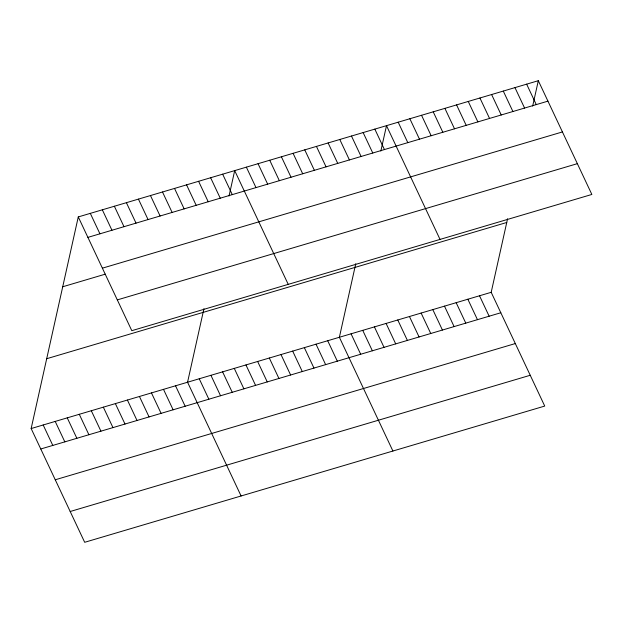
<?xml version="1.0" encoding="UTF-8"?>
<svg xmlns="http://www.w3.org/2000/svg" width="623" height="623" viewBox="0 0 623 623"><rect width="100%" height="100%" fill="white"/><g stroke="black" fill="none" stroke-linecap="round" stroke-linejoin="round"><path stroke-width="0.93" d="M507.581 218.743L491.197 292.312L544.728 406.071L84.681 542.298L31.15 428.546L78.272 216.929L538.319 80.702L591.85 194.454L131.803 330.688L78.272 216.929M203.947 308.658L187.562 382.226L241.093 495.986M229.038 196.004L234.692 170.616L288.223 284.368M355.764 263.7L339.379 337.269L392.911 451.029M380.848 151.046L386.501 125.659L440.033 239.411M532.665 106.089L538.319 80.702M87.898 237.379L547.944 101.144M102.382 268.17L562.429 131.936M62.721 286.767L105.295 274.159M117.311 299.897L577.357 163.662M46.702 358.716L506.748 222.481M31.15 428.546L491.197 292.312M40.768 448.988L500.814 312.754M55.26 479.78L515.307 343.553M70.189 511.506L530.235 375.272M526.645 84.16L536.263 104.602M514.964 87.617L524.582 108.059M503.283 91.075L512.908 111.517M491.609 94.532L501.227 114.975M479.928 97.99L489.553 118.432M468.255 101.448L477.872 121.89M456.573 104.905L466.191 125.348M444.892 108.363L454.517 128.813M433.219 111.821L442.836 132.271M421.537 115.278L431.163 135.728M409.864 118.736L419.481 139.186M398.183 122.194L407.8 142.644M479.515 295.769L489.141 316.211M467.842 299.227L477.459 319.677M374.828 129.117L384.446 149.559M456.161 302.685L465.786 323.135M363.147 132.574L372.772 153.017M444.487 306.142L454.105 326.592M351.473 136.032L361.091 156.474M432.806 309.6L442.423 330.05M339.792 139.49L349.417 159.932M421.125 313.058L430.75 333.507M328.111 142.947L337.736 163.39M409.451 316.523L419.069 336.965M316.437 146.405L326.055 166.847M397.77 319.981L407.395 340.423M304.756 149.863L314.381 170.305M386.096 323.438L395.714 343.88M293.083 153.32L302.7 173.77M374.415 326.896L384.033 347.338M281.401 156.778L291.027 177.228M362.734 330.354L372.359 350.796M269.728 160.236L279.345 180.686M351.061 333.811L360.678 354.253M258.047 163.693L267.664 184.143M246.365 167.151L255.991 187.601M327.706 340.726L337.323 361.169M316.025 344.184L325.642 364.634M222.66 174.175L232.278 194.617M304.343 347.642L313.969 368.092M292.67 351.099L302.287 371.549M210.629 177.742L220.246 198.184M280.989 354.557L290.614 375.007M198.597 181.301L208.214 201.751M269.315 358.015L278.933 378.465M186.565 184.867L196.183 205.31M257.634 361.472L267.251 381.922M174.533 188.426L184.151 208.876M245.953 364.938L255.578 385.38M162.502 191.993L172.119 212.435M234.279 368.395L243.897 388.838M150.462 195.552L160.088 216.002M222.598 371.853L232.223 392.295M138.431 199.119L148.056 219.561M210.924 375.311L220.542 395.753M126.399 202.677L136.024 223.127M199.243 378.768L208.861 399.211M114.367 206.244L123.993 226.686M102.336 209.803L111.961 230.253M175.53 385.785L185.156 406.235M90.304 213.37L99.929 233.812M163.499 389.352L173.124 409.794M151.467 392.918L161.092 413.361M139.435 396.477L149.061 416.919M127.404 400.044L137.029 420.486M115.372 403.603L124.997 424.053M103.34 407.169L112.965 427.612M91.308 410.728L100.934 431.178M79.277 414.295L88.902 434.737M67.245 417.854L76.87 438.304M55.213 421.421L64.831 441.863M43.182 424.979L52.799 445.429"/></g></svg>
